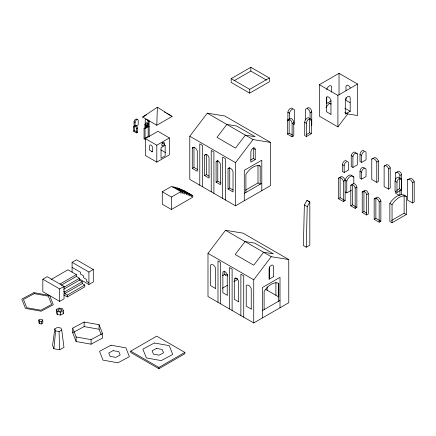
<?xml version="1.0" encoding="UTF-8"?>
<svg xmlns="http://www.w3.org/2000/svg" width="436" height="436" viewBox="0 0 436 436"><rect width="100%" height="100%" fill="white"/><g stroke="black" fill="none" stroke-linecap="round" stroke-linejoin="round"><path stroke-width="0.65" d="M304.366 205.013L303.396 245.561L306.252 247.207L309.822 245.146L309.822 201.972L306.96 200.32L304.366 205.013L307.227 206.659L306.252 247.207M156.802 125.241L157.363 107.207L172.067 116.428L156.802 125.241L142.654 117.077L157.363 107.207M53.895 348.756L55.612 330.902L54.805 328.858L57.47 327.436L60.931 328.052L61.738 330.096L63.972 347.432L59.596 349.776L53.895 348.756L52.571 345.399L54.805 328.858M307.227 206.659L309.822 202.119L306.96 200.467M189.78 136.228L207.296 113.158L224.813 116.003L270.56 142.414L270.56 185.594L235.527 205.819L189.78 179.409L189.78 136.228L235.527 162.639L235.527 205.819M235.527 162.639L253.044 139.569L270.56 142.414M207.988 253.36L225.505 230.29L243.021 233.135L288.768 259.545L288.768 302.726L253.736 322.951L207.988 296.54L207.988 253.36L253.736 279.77L253.736 322.951M325.932 107.55L329.207 103.234L331.169 103.555M337.911 126.881L347.737 113.938L357.569 115.535L357.569 84.039L339.034 73.341L319.375 84.688L319.375 116.178L337.911 126.881L337.911 95.391L357.569 84.039M253.736 279.77L271.252 256.7L288.768 259.545M142.654 117.077L146.769 114.701M133.639 127.034L134.653 126.451A2.027 1.172 60 0 1 136.087 125.623A2.027 1.172 60 0 1 137.52 128.108L137.52 132.326L136.506 132.909L133.639 131.252L133.639 127.034A2.027 1.172 60 0 1 135.073 126.206A2.027 1.172 60 0 1 136.506 128.691L136.506 132.909M136.125 126.02L138.223 124.81L138.223 120.592A2.229 1.286 -60 0 0 136.648 119.796A2.229 1.286 -60 0 0 135.073 122.407L135.073 126.026M136.506 128.691L137.52 128.108M149.101 121.421L149.101 125.639L148.087 126.222L148.087 122.004L149.101 121.421A2.027 1.172 60 0 0 148.681 120.004M133.639 131.252L134.653 130.669L137.52 132.326M145.847 126.075L147.27 125.252L149.167 126.347L149.167 136.969M144.054 128.157L148.175 125.775L148.175 136.392L144.054 138.773L144.054 128.157L145.046 128.729L149.167 126.347M145.918 127.214L148.295 125.846L148.295 123.797L147.27 123.208A1.76 1.014 -60 0 0 146.082 122.887A1.76 1.014 -60 0 0 144.899 124.576L144.899 126.625L145.918 127.214L145.918 125.17A1.76 1.014 -60 0 1 147.106 123.475A1.76 1.014 -60 0 1 148.295 123.797M231.178 78.638L250.836 67.291L269.372 77.99L269.372 81.777L249.714 93.124L231.178 82.426L231.178 78.638L249.714 89.342L269.372 77.99M234.072 80.758L250.836 71.079L266.478 80.104M145.33 138.583L157.925 131.312L169.397 137.934L169.397 154.829L156.802 162.099L145.33 155.472L145.33 138.583L156.802 145.21L169.397 137.934M151.624 151.837L152.769 151.178M192.281 148.131A3.842 2.218 60 0 1 194.783 147.662A3.842 2.218 60 0 1 197.285 151.02L197.285 171.304L192.281 168.416L192.281 148.131L193.976 147.155L193.976 167.44L197.312 169.364M204.658 155.276A3.216 1.858 60 0 1 206.849 154.627A3.216 1.858 60 0 1 209.035 157.805L209.035 178.09L204.658 175.561L204.658 155.276L206.342 154.306L206.342 174.591L209.078 176.171M192.281 168.416L193.976 167.44M162.285 191.769L171.691 186.335L180.858 191.627L180.858 193.181L182.831 192.042L182.831 193.595L184.673 192.532L184.673 194.085L186.417 193.077L186.417 194.636L188.058 193.688L188.058 195.241L189.546 194.385L189.546 195.938L191.142 195.017L191.142 196.571L192.767 195.633L192.767 197.186L171.446 209.498L162.285 204.206L162.285 191.769L171.446 197.061L180.858 191.627M216.093 161.876A3.216 1.858 60 0 1 218.283 161.233A3.216 1.858 60 0 1 220.474 164.405L220.474 184.69L216.093 182.166L216.093 161.876L217.787 160.9A3.216 1.858 60 0 1 217.973 160.481M289.46 118.75A3.275 1.891 60 0 1 292.065 119.012A3.275 1.891 60 0 1 293.782 122.587L293.782 135.814L292.104 136.784L287.466 134.108L287.466 120.881L289.15 119.911A3.275 1.891 60 0 1 289.226 119.262M172.683 187.322L173.67 186.755L182.831 192.042M174.591 187.774L175.512 187.24L184.673 192.532M310.067 118.625L310.067 112.782L311.756 111.801A3.286 1.897 60 0 0 309.729 108.15A3.286 1.897 60 0 0 307.233 108.537M331.115 100.88L326.749 103.403L326.749 96.912M292.104 136.784L292.104 123.557L293.782 122.587M204.658 175.561L206.342 174.591M293.412 124.614L294.507 123.988L294.507 110.352A3.537 2.044 -60 0 0 292.049 109.42A3.537 2.044 -60 0 0 289.591 113.191L289.591 119.033M287.466 134.108L289.15 133.138L292.627 135.144M228.023 168.765A3.842 2.218 60 0 1 230.524 168.296A3.842 2.218 60 0 1 233.026 171.653L233.026 191.938L228.023 189.05L228.023 168.765L229.728 167.784L229.728 188.069L233.064 189.992M42.826 279.225L47.202 276.697L64.032 286.414L64.032 298.845L59.656 301.374L42.826 291.657L42.826 279.225L59.656 288.943L64.032 286.414M72.093 272.08L72.093 262.325L76.474 259.796L93.304 269.513L93.304 281.95L88.922 284.479L79.058 278.778M250.569 160.072L253.305 158.491L255.234 159.603L255.234 149.494A3.096 1.788 -60 0 0 253.044 148.229A3.096 1.788 -60 0 0 250.858 152.022L250.858 162.132L255.234 159.603M216.093 182.166L217.787 181.185L221.074 183.082M51.034 279.552L67.967 269.775L76.344 274.615L76.344 276.457L61.165 285.22M306.355 134.61L309.636 132.718L311.337 133.705L311.337 120.478A3.477 2.006 -60 0 0 308.879 119.055A3.477 2.006 -60 0 0 306.421 123.312L306.421 136.539L304.72 135.558L304.72 122.331A3.477 2.006 -60 0 1 307.178 118.074A3.477 2.006 -60 0 1 309.636 119.491L311.337 120.478M306.421 136.539L311.337 133.705M59.994 284.054L76.344 274.615M228.023 189.05L229.728 188.069M72.093 262.325L88.922 272.042L93.304 269.513M63.716 287.368L79.483 278.266L79.483 280.108L63.716 289.21M64.757 291.831L82.273 281.721L82.273 283.563L64.757 293.673L64.757 291.831L63.64 291.188M245.435 190.205L257.992 182.951L260.183 184.215L260.183 166.116L259.088 165.484M64.757 293.673L67.28 295.128L84.797 285.019L84.797 286.861L67.28 296.976L63.798 294.965M244.285 193.393L261.802 183.278M344.173 172.498L348.549 169.969L348.549 163.129A3.096 1.788 -60 0 0 346.364 161.865A3.096 1.788 -60 0 0 344.173 165.658L344.173 172.498L342.489 171.522L342.489 164.688A3.096 1.788 -60 0 1 344.113 161.309A3.096 1.788 -60 0 1 346.576 161.064M355.629 152.938A3.281 1.897 -60 0 0 353.438 152.409A3.281 1.897 -60 0 0 351.247 155.467L351.247 166.47L352.92 167.435L357.297 164.906L357.297 153.903L356.185 153.259M361.667 162.372L366.044 159.843L366.044 153.003A3.096 1.788 -60 0 0 363.858 151.739A3.096 1.788 -60 0 0 361.667 155.532L361.667 162.372L360.005 161.413L360.005 154.573A3.096 1.788 -60 0 1 361.629 151.194A3.096 1.788 -60 0 1 364.093 150.954M338.423 178.406L340.118 177.43A3.842 2.218 60 0 1 342.62 176.962A3.842 2.218 60 0 1 345.121 180.319L345.121 200.604L343.426 201.579L338.423 198.691L338.423 178.406A3.842 2.218 60 0 1 340.925 177.937A3.842 2.218 60 0 1 343.426 181.294L343.426 201.579M371.766 159.156L373.456 158.181A4.115 2.376 60 0 1 378.459 161.069L378.459 181.354L376.769 182.33L371.766 179.441L371.766 159.156A4.115 2.376 60 0 1 376.769 162.045L378.459 161.069M343.426 181.294L345.121 180.319M361.678 179.092L366.055 176.564L366.055 169.729A3.096 1.788 -60 0 0 363.869 168.465A3.096 1.788 -60 0 0 361.678 172.258L361.678 179.092L360.005 178.128L360.005 171.294A3.096 1.788 -60 0 1 361.913 167.686A3.096 1.788 -60 0 1 364.311 168.154M356.861 207.394L355.177 208.364L350.8 205.836L350.8 185.551L352.479 184.581L352.479 204.865L356.861 207.394L356.861 187.109A3.216 1.858 60 0 0 354.915 184.09A3.216 1.858 60 0 0 352.664 184.161M385.833 165.326A3.384 1.957 60 0 1 388.018 164.944A3.384 1.957 60 0 1 390.209 167.855L390.209 188.139L388.509 189.12L384.127 186.592L384.127 166.307L385.266 165.653M345.094 191.954L346.767 192.919L351.471 190.2M355.177 208.364L355.177 188.08L356.861 187.109M388.509 189.12L388.509 168.836L390.209 167.855M338.423 198.691L340.118 197.715L345.121 200.604M362.234 192.156L363.929 191.175A3.216 1.858 60 0 1 366.115 190.527A3.216 1.858 60 0 1 368.306 193.704L368.306 213.989L366.611 214.97L362.234 212.441L362.234 192.156A3.216 1.858 60 0 1 364.425 191.508A3.216 1.858 60 0 1 366.611 194.679L366.611 214.97M395.566 180.351L395.566 172.912L396.7 172.258M222.458 275.748L225.396 274.053L225.396 275.607L227.369 274.467L227.369 276.021M366.611 194.679L368.306 193.704M399.943 178.144L399.943 175.441L401.649 174.455A3.384 1.957 60 0 0 399.458 171.55A3.384 1.957 60 0 0 397.267 171.926M350.8 205.836L352.479 204.865M236.77 278.37L235.68 278.996L235.68 277.961M374.164 199.039L375.865 198.058A3.842 2.218 60 0 1 378.366 197.59A3.842 2.218 60 0 1 380.868 200.947L380.868 221.232L379.167 222.213L374.164 219.324L374.164 199.039A3.842 2.218 60 0 1 376.666 198.576A3.842 2.218 60 0 1 379.167 201.928L379.167 222.213M409.197 178.815A4.115 2.376 60 0 1 414.2 181.703L414.2 201.988L412.494 202.974L407.491 200.086L407.491 179.801L408.63 179.142M222.327 288.261L227.51 285.264M233.854 281.607L237.309 279.612L237.309 278.571M396.711 190.347L399.447 188.766L401.376 189.883L401.376 179.768A3.096 1.788 -60 0 0 399.185 178.504A3.096 1.788 -60 0 0 396.994 182.297L396.994 192.412L395.065 191.295L395.065 181.185A3.096 1.788 -60 0 1 397.256 177.392A3.096 1.788 -60 0 1 399.447 178.656L401.376 179.768M379.167 201.928L380.868 200.947M407.491 179.801A4.115 2.376 60 0 1 412.494 182.689L414.2 181.703M362.234 212.441L363.929 211.46L366.665 213.041M396.994 192.412L401.376 189.883M130.724 351.165L156.709 336.161L184.875 352.43L184.875 353.71L158.895 368.709L130.724 352.446L130.724 351.165L158.895 367.428L184.875 352.43M374.164 219.324L375.865 218.343L380.868 221.232M391.572 220.48L404.134 213.231L406.325 214.49L406.325 196.396L404.134 195.132A15.342 8.856 -60 0 0 389.86 203.372L389.86 221.472L392.046 222.731L406.325 214.49M262.494 310.525L280.01 300.409M56.413 309.467L59.078 308.039L62.544 308.661L63.345 310.705L63.345 313.626L60.686 315.048L57.22 314.432L56.413 312.389L56.413 309.467L57.22 311.506L57.22 314.432M38.858 319.975L40.363 319.174L42.325 319.523L42.783 320.678L42.783 323.141L41.273 323.948L39.311 323.599L38.858 322.444L38.858 319.975L39.311 321.136L39.311 323.599M39.311 321.136L41.273 321.485L42.783 320.678M57.22 311.506L60.686 312.127L63.345 310.705M55.612 330.902L59.078 331.518L61.738 330.096M72.676 328.166L84.132 322.035L99.065 324.7L102.531 333.496L102.531 338.053L91.07 344.184L76.142 341.519L72.676 332.723L72.676 328.166L76.142 336.963L76.142 341.519M72.676 332.723L84.132 326.591L99.065 329.256L101.294 334.908M76.142 336.963L91.07 339.628L102.531 333.496M319.375 84.688L337.911 95.391M350.037 102.667L345.982 100.324L345.982 97.729M344.827 108.177L350.037 111.185M329.207 103.234L330.94 104.237M344.843 112.265L347.737 113.938M292.632 108.837A3.537 2.044 -60 0 0 290.06 108.624A3.537 2.044 -60 0 0 287.891 112.21L289.591 113.191M304.72 122.331L306.421 123.312M360.005 154.573L361.667 155.532M351.247 155.467L352.92 156.431L352.92 167.435M395.065 181.185L396.994 182.297M360.005 171.294L361.678 172.258M399.398 195.41L395.566 193.197L395.566 191.17M342.489 164.688L344.173 165.658M352.708 176.427L353.825 177.071L353.825 183.611M389.86 203.372L392.046 204.637A15.342 8.856 -60 0 1 406.325 196.396M346.767 192.919L346.767 181.142L345.094 180.177A5.483 3.166 -60 0 1 348.626 175.517A5.483 3.166 -60 0 1 352.152 176.106M207.296 113.158L253.044 139.569M253.229 147.766A3.096 1.788 -60 0 1 253.305 148.376L255.234 149.494M164.405 112.003L165.587 112.684M166.765 113.365L172.067 116.428M144.899 124.576L145.918 125.17M137.133 119.6A2.229 1.286 -60 0 0 135.438 119.339A2.229 1.286 -60 0 0 134.059 121.824L135.073 122.407M162.225 142.91L164.519 144.234M144.054 138.773L145.046 139.346L145.046 128.729M160.791 149.859L165.38 152.507M183.605 190.341L192.767 195.633M181.981 189.725L191.142 195.017M180.384 189.093L189.546 194.385M178.896 188.396L188.058 193.688M177.256 187.791L186.417 193.077M225.505 230.29L271.252 256.7M265.54 289.313L278.762 296.943L278.762 283.384M72.093 267.393L80.475 272.228L80.475 274.07L83.608 275.884L83.608 277.727L86.399 279.334L86.399 281.176L88.922 282.637M76.344 276.457L79.483 278.266M79.483 280.108L82.273 281.721M82.273 283.563L84.797 285.019M62.942 312.607L63.345 313.626M59.078 331.518L59.596 349.776M412.494 182.689L412.494 202.974M404.134 195.132L404.134 213.231M401.649 174.455L401.649 194.739M399.943 190.314L399.943 195.05M399.447 178.656L399.447 188.766M392.046 204.637L392.046 222.731M376.769 162.045L376.769 182.33M375.865 198.058L375.865 218.343M363.929 191.175L363.929 211.46M345.982 90.59L345.982 86.693A3.286 1.897 60 0 1 347.726 85.282A3.286 1.897 60 0 1 350.261 87.898M340.118 177.43L340.118 197.715M339.034 73.341L339.034 94.781M331.66 92.127L331.66 86.933A3.537 2.044 -60 0 0 329.207 86.001A3.537 2.044 -60 0 0 326.749 89.772M311.756 111.801L311.756 125.432M309.636 119.491L309.636 132.718M305.434 119.84L305.434 110.106A3.286 1.897 60 0 1 307.751 108.94A3.286 1.897 60 0 1 310.067 112.782M289.15 119.911L289.15 133.138M287.891 112.21L287.891 120.647M280.01 307.778L280.01 277.351L262.494 287.46L262.494 317.893M278.391 301.347L278.391 283.247A15.342 8.856 -60 0 0 264.118 291.488L264.118 309.587M275.906 282.408L275.906 295.297M269.339 266.897L269.339 279.067M267.148 286.85L267.148 290.24M261.802 190.646L261.802 160.219L244.285 170.329L244.285 200.762M257.992 165.527L257.992 182.951M253.305 148.376L253.305 158.491M250.836 67.291L250.836 71.079M249.714 89.342L249.714 93.124M245.909 192.456L245.909 174.362A15.342 8.856 -60 0 1 260.183 166.116M243.729 317.174L243.729 275.895L240.874 274.244L240.874 315.522M232.115 310.465L232.115 269.099L229.434 267.551L229.434 308.917M225.521 200.042L225.521 158.764L222.66 157.113L222.66 198.391M224.218 271.459L224.218 274.735M220.676 303.865L220.676 262.499L217.995 260.951L217.995 302.317M217.787 160.9L217.787 181.185M213.907 193.333L213.907 151.968L211.226 150.42L211.226 191.786M202.468 186.733L202.468 145.368L199.786 143.82L199.786 185.186M171.446 197.061L171.446 209.498M158.895 367.428L158.895 368.709M156.802 145.21L156.802 162.099M147.27 123.208L147.27 125.252M145.221 124.565L145.221 120.347A2.027 1.172 60 0 1 146.654 119.519A2.027 1.172 60 0 1 148.087 122.004M134.653 126.451L134.653 130.669M134.059 121.824L134.059 126.042M99.065 324.7L99.065 329.256M91.07 339.628L91.07 344.184M88.922 272.042L88.922 284.479M84.132 322.035L84.132 326.591M67.28 295.128L67.28 296.976M60.686 312.127L60.686 315.048M59.656 288.943L59.656 301.374M41.273 321.485L41.273 323.948M146.234 119.764A2.027 1.172 60 0 1 146.283 119.36M287.466 120.881A3.275 1.891 60 0 1 289.782 119.54A3.275 1.891 60 0 1 292.104 123.557M384.127 166.307A3.384 1.957 60 0 1 386.318 165.925A3.384 1.957 60 0 1 388.509 168.836M350.8 185.551A3.216 1.858 60 0 1 352.986 184.902A3.216 1.858 60 0 1 355.177 188.08M395.566 172.912A3.384 1.957 60 0 1 397.752 172.531A3.384 1.957 60 0 1 399.943 175.441M352.92 156.431A3.281 1.897 -60 0 1 355.111 153.374A3.281 1.897 -60 0 1 357.297 153.903M346.767 181.142A5.483 3.166 -60 0 1 350.293 176.482A5.483 3.166 -60 0 1 353.825 177.071M226.824 124.429L216.992 137.373L235.527 148.077L245.359 135.133L255.185 136.724L236.65 126.026L226.824 124.429M245.032 241.56L235.2 254.504L253.736 265.208L263.567 252.264L273.394 253.856L254.858 243.157L245.032 241.56M164.285 144.768L161.914 146.142L161.914 144.098A1.76 1.014 -60 0 1 163.102 142.403A1.76 1.014 -60 0 1 164.285 142.725L164.285 144.768M165.162 145.275L161.037 147.657L161.037 158.273L165.162 155.892L165.162 145.275M350.195 111.267L345.285 114.107L345.285 100.88A3.477 2.006 -60 0 1 347.737 96.623A3.477 2.006 -60 0 1 350.195 98.04L350.195 111.267M273.443 276.735L269.067 279.263L269.067 269.154A3.096 1.788 -60 0 1 271.252 265.361A3.096 1.788 -60 0 1 273.443 266.625L273.443 276.735M33.894 292.654L21.8 299.123L25.457 308.41L41.213 311.217L53.306 304.748L49.644 295.466L33.894 292.654M34.286 293.646L23.484 299.423L26.749 307.718L40.821 310.23L51.622 304.448L48.352 296.158L34.286 293.646M59.427 308.928L57.917 309.734L58.375 310.89L60.337 311.239L61.841 310.432L61.389 309.277L59.427 308.928M110.995 345.208L99.533 351.34L103 360.136L117.927 362.801L129.388 356.67L125.922 347.873L110.995 345.208M113.137 350.648L108.76 352.986L110.085 356.348L115.785 357.362L120.162 355.024L118.837 351.667L113.137 350.648M154.333 343.001L142.872 349.132L146.338 357.929L161.271 360.594L172.727 354.457L169.261 345.661L154.333 343.001M156.475 348.435L152.104 350.778L153.423 354.136L159.124 355.155L163.5 352.811L162.176 349.454L156.475 348.435M330.962 114.346L326.33 111.671L326.33 98.443A3.275 1.891 60 0 1 328.646 97.108A3.275 1.891 60 0 1 330.962 101.119L330.962 114.346M152.502 151.837L149.63 150.18L149.63 145.962A2.027 1.172 60 0 1 151.063 145.134A2.027 1.172 60 0 1 152.502 147.619L152.502 151.837M215.493 288.436L210.49 285.547L210.49 265.262A3.842 2.218 60 0 1 212.991 264.794A3.842 2.218 60 0 1 215.493 268.151L215.493 288.436M227.243 295.221L222.867 292.692L222.867 272.407A3.216 1.858 60 0 1 225.058 271.759A3.216 1.858 60 0 1 227.243 274.936L227.243 295.221M238.683 301.821L234.301 299.298L234.301 279.007A3.216 1.858 60 0 1 236.492 278.364A3.216 1.858 60 0 1 238.683 281.536L238.683 301.821M251.234 309.07L246.231 306.181L246.231 285.896A3.842 2.218 60 0 1 248.733 285.427A3.842 2.218 60 0 1 251.234 288.785L251.234 309.07"/></g></svg>
